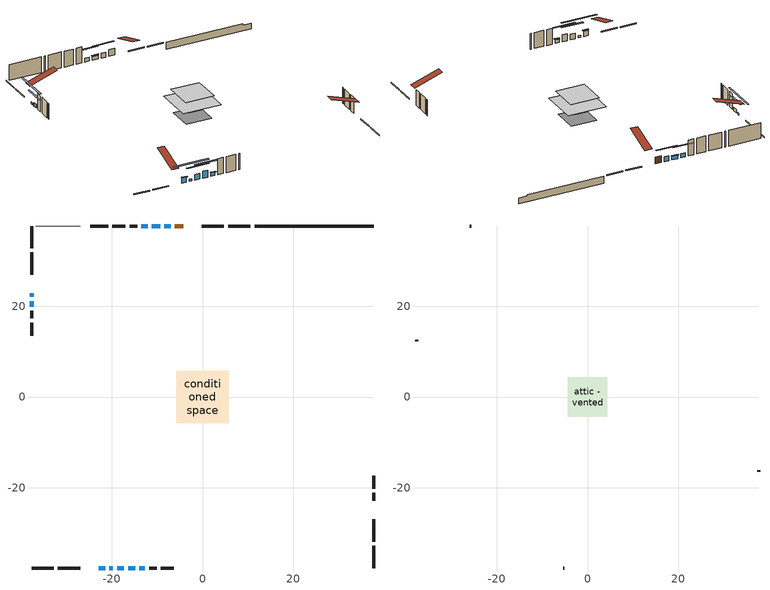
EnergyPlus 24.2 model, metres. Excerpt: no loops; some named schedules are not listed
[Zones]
conditioned space
 floor othersidecoefficients (Floor1 construction): -1.96,-1.96 -1.96,1.96 1.96,1.96 1.96,-1.96 z0.61
 floor adiabatic (AdiabaticFloorConstruction): -5.84,-5.84 -5.84,5.84 5.84,5.84 5.84,-5.84 z3.05
 floor foundation (Slab1 construction): -3.92,-3.92 -3.92,3.92 3.92,3.92 3.92,-3.92 z-1.52
 wall outside (RimJoist1 construction): 10.57,37.71 5.66,37.71 / -37.71,-37.71 -32.8,-37.71 / -37.71,37.71 -37.71,32.8 / 37.71,-37.71 37.71,-32.8 z0.61:0.91
 wall outside (RimJoist2 construction): 4.73,37.71 -0.18,37.71 / -31.87,-37.71 -26.95,-37.71 / -37.71,31.87 -37.71,26.95 / 37.71,-31.87 37.71,-26.95 z0.61:0.91
 wall outside (AdiabaticWallConstruction 1): -4.29,37.71 -6.11,37.71 z0.61:2.64
 wall outside (AdiabaticWallConstruction): -7.04,37.71 -8.41,37.71 z0.61:2.13; -22.85,-37.71 -21.46,-37.71 z0.61:2.26; -37.71,22.85 -37.71,22.08 / -20.53,-37.71 -19.77,-37.71 z0.61:1.22; -18.84,-37.71 -17.31,-37.71 z0.61:2.29; -16.39,-37.71 -14.86,-37.71 z0.61:2.74; -9.34,37.71 -11.17,37.71 / -37.71,21.16 -37.71,19.93 / -13.93,-37.71 -12.71,-37.71 z0.61:1.68; -12.1,37.71 -13.47,37.71 z0.61:1.83
 wall outside (Wall1 construction): -14.4,37.71 -16.1,37.71 / -11.78,-37.71 -10.09,-37.71 / -37.71,19.01 -37.71,17.31 / 37.71,-22.85 37.71,-21.15 z0.61:5.49
 wall outside (Wall2 construction): -17.02,37.71 -19.87,37.71 / -9.16,-37.71 -6.32,-37.71 / -37.71,16.38 -37.71,13.54 / 37.71,-20.22 37.71,-17.38 z0.61:5.49
 wall foundation (FoundationWall1 construction): 11.5,37.71,-1.52 11.5,37.71,0.61 35.09,37.71,0.61 35.09,37.71,0.26 37.71,37.71,0.26 37.71,37.71,-1.52
 wall othersidecoefficients (Wall3 construction): -20.8,37.71 -24.76,37.71 z0.61:5.49
 wall adiabatic (Wall5 construction): -26.94,37.71 -36.78,37.71 z0.61:5.49
 window (WindowConstruction): -7.04,37.71 -8.41,37.71 z0.61:2.13
 window (WindowConstruction 7): -22.85,-37.71 -21.46,-37.71 z0.61:2.26
 window (WindowConstruction 8): -37.71,22.85 -37.71,22.08 z0.61:1.22
 window (WindowConstruction 9): -20.53,-37.71 -19.77,-37.71 z0.61:1.22
 window (WindowConstruction 1): -18.84,-37.71 -17.32,-37.71 z0.61:2.29
 window (WindowConstruction 2): -16.39,-37.71 -14.86,-37.71 z0.61:2.74
 window (WindowConstruction 3): -9.34,37.71 -11.17,37.71 z0.61:1.68
 window (WindowConstruction 4): -37.71,21.16 -37.71,19.94 z0.61:1.68
 window (WindowConstruction 5): -12.1,37.71 -13.47,37.71 z0.61:1.83
 window (WindowConstruction 6): -13.93,-37.71 -12.71,-37.71 z0.61:1.68
 door (Door): -4.29,37.71 -6.11,37.71 z0.61:2.64
 ceiling adiabatic (AdiabaticFloorConstruction): 5.84,-5.84 5.84,5.84 -5.84,5.84 -5.84,-5.84 z3.05
attic - vented
 floor to conditioned space (Floor2 construction Reversed): -4.38,-4.38 -4.38,4.38 4.38,4.38 4.38,-4.38 z5.49
 wall outside (Wall4 construction): -25.69,37.71 -26.01,37.71 / -5.39,-37.71 -5.07,-37.71 / -37.71,12.61 -37.71,12.29 / 37.71,-16.45 37.71,-16.13 z0.61:5.49
 roof outside (Roof1 construction): -3.36,37.71,5.49 -3.36,29.17,8.33 -1.11,29.17,8.33 -1.11,37.71,5.49; -23.78,-37.71,5.49 -23.78,-29.17,8.33 -26.03,-29.17,8.33 -26.03,-37.71,5.49; -37.71,23.78,5.49 -29.17,23.78,8.33 -29.17,26.03,8.33 -37.71,26.03,5.49; 37.71,-23.78,5.49 29.17,-23.78,8.33 29.17,-26.03,8.33 37.71,-26.03,5.49
shading: -11.05,37.71 -4.4,37.71 -4.4,38.12 -11.05,38.12 z4.77; -21.26,-37.71 -23.05,-37.71 -23.05,-38.12 -21.26,-38.12 z2.46; -37.71,17 -37.71,27.93 -38.12,27.93 -38.12,17 z6.3; -14.69,-37.71 -25.61,-37.71 -25.61,-38.12 -14.69,-38.12 z6.3; -14.68,-37.71 -21.48,-37.71 -21.48,-38.12 -14.68,-38.12 z4.93; -12.22,-37.71 -19.03,-37.71 -19.03,-38.12 -12.22,-38.12 z5.38; -11.37,37.71 -9.14,37.71 -9.14,38.12 -11.37,38.12 z1.88; -37.71,17.3 -37.71,23.79 -38.12,23.79 -38.12,17.3 z4.32; -16.11,37.71 -9.46,37.71 -9.46,38.12 -16.11,38.12 z4.47; -12.51,-37.71 -14.13,-37.71 -14.13,-38.12 -12.51,-38.12 z1.88
[Building]
Building 1: Terrain=Suburbs
[Site:Location]
Toronto Intl AP_ON: Latitude {deg}=43.68; Longitude {deg}=-79.63; Time Zone {hr}=-5; Elevation {m}=173; Keep Site Location Information=Yes
[Site:GroundTemperature:Shallow]
4.59119, 2.66285, 2.50842, 3.42352, 7.09712, 10.7536, 13.9236, 15.9317, 16.1023, 14.4691, 11.3799, 7.83558
[Site:WaterMainsTemperature]
Calculation Method=Schedule; Temperature Schedule=mains temperature schedule
[Material] Roughness=Rough; Thermal Absorptance=0.9
Name | Thickness {m} | Conductivity {W/m-K} | Density {kg/m3} | Specific Heat {J/kg-K} | Solar Absorptance | Visible Absorptance
asphalt or fiberglass shingles | 0.00635 | 0.162714 | 1121.4 | 1465.45 | 0.4 | 0.4
ceiling loosefill ins | 0.0846667 | 0.0480833 | 16.02 | 1046.75 | 0.7 | 0.7
ceiling stud and cavity | 0.1397 | 0.101195 | 65.682 | 1177.47 | 0.7 | 0.7
concrete 4.0 in. | 0.1016 | 1.803125 | 2242.8 | 837.4 | 0.7 | 0.7
concrete 8.0 in. | 0.2032 | 1.803125 | 2242.8 | 837.4 | 0.7 | 0.7
door material | 0.04445 | 0.327969 | 512.64 | 1214.23 | 0.7 | 0.7
exterior vertical ins | 0.0125472 | 0.029427 | 32.04 | 1214.23 | 0.7 | 0.7
floor covering | 0.0127 | 0.0433444 | 54.468 | 1339.84 | 0.6 | 0.6
floor rigid ins | 0.103632 | 0.029427 | 32.04 | 1214.23 | 0.7 | 0.7
floor rigid ins 1; wall rigid ins | 0.512978 | 0.029427 | 32.04 | 1214.23 | 0.7 | 0.7
floor stud and cavity | 0.1397 | 0.251948 | 92.3553 | 1139.71 | 0.7 | 0.7
floor stud and cavity 1 | 0.1397 | 1.75129 | 37.0049 | 1207.88 | 0.7 | 0.7
furniture material conditioned space 1 | 0.1524 | 0.115458 | 640.8 | 1214.23 | 0.6 | 0.6
gypsum board | 0.0127 | 0.160291 | 801 | 837.4 | 0.6 | 0.6
gypsum board 1 | 0.0127 | 0.160291 | 801 | 837.4 | 0.7 | 0.7
osb sheathing 0.5 in. | 0.0127 | 0.115458 | 512.64 | 1214.23 | 0.7 | 0.7
osb sheathing 0.5 in. 1 | 0.0127 | 0.115458 | 512.64 | 1214.23 | 0.4 | 0.4
osb sheathing 0.75 in. | 0.01905 | 0.115458 | 512.64 | 1214.23 | 0.7 | 0.7
osb sheathing 2.0 in. | 0.0508 | 0.115458 | 512.64 | 1214.23 | 0.7 | 0.7
rim joist rigid ins | 0.051816 | 0.029427 | 32.04 | 1214.23 | 0.7 | 0.7
rim joist stud and cavity | 0.0508 | 0.034693 | 125.044 | 1163.47 | 0.6 | 0.6
rim joist stud and cavity 1 | 0.0508 | 0.278529 | 125.044 | 1163.47 | 0.6 | 0.6
wall stud and cavity | 0.1397 | 0.0844025 | 139.0536 | 1170.24 | 0.7 | 0.7
wall stud and cavity 1 | 0.1397 | 0.0829899 | 139.0536 | 1170.24 | 0.7 | 0.7
wall stud and cavity 2 | 0.1397 | 0.0746681 | 139.0536 | 1170.24 | 0.7 | 0.7
wall stud and cavity 3 | 0.0889 | 6.1454 | 50.32683 | 1063.81 | 0.6 | 0.6
wall stud and cavity 4 | 0.1397 | 0.0756651 | 139.0536 | 1170.24 | 0.7 | 0.7
wall stud and cavity 5 | 0.0889 | 0.380278 | 52.3479 | 1209.89 | 0.7 | 0.7
wall stud and cavity 6 | 0.0889 | 0.391764 | 83.0341 | 1211.67 | 0.7 | 0.7
wood siding | 0.0254 | 0.102417 | 544.68 | 1172.36 | 0.4 | 0.4
wood siding 1 | 0.00254 | 0.102417 | 544.68 | 1172.36 | 0.4 | 0.4
wood siding 2; wood siding 3; wood siding 4 | 0.0254 | 0.102417 | 544.68 | 1172.36 | 0.7 | 0.7
[WindowMaterial:SimpleGlazingSystem]
Name | U-Factor {W/m2-K} | Solar Heat Gain Coefficient
WindowMaterial | 3.04852 | 0.63
WindowMaterial 1 | 3.04227 | 0.69
WindowMaterial 2 | 4.42827 | 0.68
WindowMaterial 3 | 3.08997 | 0.52
WindowMaterial 4 | 3.09792 | 0.55
WindowMaterial 5 | 3.05533 | 0.61
WindowMaterial 6 | 3.07577 | 0.6
WindowMaterial 7 | 3.13085 | 0.44
[Construction]
AdiabaticFloorConstruction: floor stud and cavity 1, floor rigid ins 1, osb sheathing 0.75 in., floor covering
AdiabaticWallConstruction: wood siding 3, wall rigid ins, wall stud and cavity 5, gypsum board
AdiabaticWallConstruction 1: wood siding 4, wall rigid ins, wall stud and cavity 5, gypsum board
Door: door material
Floor1 construction: floor stud and cavity, floor rigid ins, osb sheathing 0.75 in., floor covering
Floor2 construction Reversed: gypsum board, ceiling stud and cavity, ceiling loosefill ins
FoundationWall1 construction: concrete 8.0 in., gypsum board 1
furniture construction conditioned space 1: furniture material conditioned space 1
PartitionWallConstruction: gypsum board, wall stud and cavity 6, gypsum board
RimJoist1 construction: wood siding 2, rim joist rigid ins, osb sheathing 2.0 in., rim joist stud and cavity
RimJoist2 construction: wood siding 2, rim joist rigid ins, osb sheathing 2.0 in., rim joist stud and cavity 1
Roof1 construction: asphalt or fiberglass shingles
Slab1 construction: concrete 4.0 in.
Wall1 construction: wood siding, osb sheathing 0.5 in., wall stud and cavity, gypsum board
Wall2 construction: wood siding, osb sheathing 0.5 in., wall stud and cavity 1, gypsum board
Wall3 construction: osb sheathing 0.5 in. 1, wall stud and cavity 2, gypsum board
Wall4 construction: wood siding 1, wall stud and cavity 3
Wall5 construction: osb sheathing 0.5 in. 1, wall stud and cavity 4, gypsum board
WindowConstruction: WindowMaterial
WindowConstruction 1: WindowMaterial 1
WindowConstruction 2: WindowMaterial 2
WindowConstruction 3: WindowMaterial 3
WindowConstruction 4; WindowConstruction 6: WindowMaterial 4
WindowConstruction 5: WindowMaterial 5
WindowConstruction 7: WindowMaterial 6
WindowConstruction 8; WindowConstruction 9: WindowMaterial 7
[Zone] Multiplier=1; Part of Total Floor Area=Yes
Name | Volume {m3}
attic - vented | 35.4932
conditioned space | 505.6
[Space]
Name | Zone | Volume {m3}
attic - vented 1 | attic - vented | 35.4932
conditioned space 1 | conditioned space | 505.6
[ZoneInfiltration:EffectiveLeakageArea]
infil attic - vented 1: Zone or Space=attic - vented 1; Schedule=Always On Discrete; Effective Air Leakage Area {cm2}=3179.17; Stack Coefficient=0.000537016; Wind Coefficient=1.56572e-05
[ZoneMixing]
whole house fan mix: Zone or Space=attic - vented; Schedule=Always On Continuous; Design Flow Rate Calculation Method=Flow/Zone; Design Flow Rate {m3/s}=0; Source Zone or Space=conditioned space
[SurfaceProperty:OtherSideCoefficients]
other non-freezing space: Combined Convective/Radiative Film Coefficient {W/m2-K}=8.35; Constant Temperature Coefficient=1; External Dry-Bulb Temperature Coefficient=0; Ground Temperature Coefficient=0; Wind Speed Coefficient=0; Zone Air Temperature Coefficient=0; Constant Temperature Schedule=other non-freezing space; Previous Other Side Temperature Coefficient=0
[SurfaceProperty:ExposedFoundationPerimeter]
Slab1: Exposed Perimeter Calculation Method=TotalExposedPerimeter; Total Exposed Perimeter {m}=26.21
[InternalMass] Zone or ZoneList=conditioned space; Space or SpaceList=conditioned space 1
Name | Construction | Surface Area {m2}
furniture mass conditioned space 1 | furniture construction conditioned space 1 | 85.3318
partition wall mass | PartitionWallConstruction | 213.33
[Lights]
interior lighting: Zone or ZoneList or Space or SpaceList=conditioned space 1; Schedule=interior lighting schedule; Design Level Calculation Method=LightingLevel; Lighting Level {W}=343.2; Return Air Fraction=0; Fraction Radiant=0.6; Fraction Visible=0.2; Fraction Replaceable=1
[People]
occupants: Zone or ZoneList or Space or SpaceList=conditioned space 1; Number of People Schedule=occupants schedule; Number of People Calculation Method=People; Number of People=3; Fraction Radiant=0.314171; Sensible Heat Fraction=0.56303; Activity Level Schedule=occupants activity schedule; Carbon Dioxide Generation Rate {m3/s-W}=0; Enable ASHRAE 55 Comfort Warnings=No; Mean Radiant Temperature Calculation Type=EnclosureAveraged
[ElectricEquipment] Zone or ZoneList or Space or SpaceList=conditioned space 1; Design Level Calculation Method=EquipmentLevel
Name | Schedule | Design Level {W} | Fraction Latent | Fraction Radiant | Fraction Lost
clothes dryer | clothes dryer schedule | 140.772 | 0.015 | 0.081 | 0.85
clothes washer | clothes washer schedule | 32.1985 | 0.03 | 0.162 | 0.7
cooking range | cooking range schedule | 208.969 | 0.08 | 0.432 | 0.2
dishwasher | dishwasher schedule | 66.8632 | 0.3 | 0.18 | 0.4
fridge | fridge schedule | 72.9452 | 0 | 0.6 | 0
mech vent bath fan 0 | mech vent bath fan 0 schedule | 50.2 | 0 | 0 | 1
mech vent bath fan 1 | mech vent bath fan 1 schedule | 50.2 | 0 | 0 | 1
mech vent house fan | mech vent house fan schedule | 0 | 0 | 0 | 1
mech vent house fan cfis | mech vent house fan cfis schedule | 0 | 0 | 0 | 0
mech vent range fan 0 | mech vent range fan 0 schedule | 57 | 0 | 0 | 1
misc plug loads | misc plug loads schedule | 494.7 | 0.045 | 0.513 | 0.1
whole house fan | Always On Discrete | 0 | 0 | 0 | 1
[OtherEquipment] Zone or ZoneList or Space or SpaceList=conditioned space 1; Design Level Calculation Method=EquipmentLevel
Name | Fuel Type | Schedule | Design Level {W} | Fraction Latent | Fraction Radiant | Fraction Lost
clothes dryer 1 | Electricity | clothes dryer schedule | 0 | 0.015 | 0.081 | 0.85
cooking range 1 | Electricity | cooking range schedule | 0 | 0.08 | 0.432 | 0.2
general water use latent | None | general water use schedule | 59.3978 | 1 | 0 | 0
general water use sensible | None | general water use schedule | -58.539 | 0 | 0.6 | 0
mech vent house fan latent load | None | Always On Discrete | 0 | 1 | 0 | 0
mech vent house fan sensible load | None | Always On Discrete | 0 | 0 | 0 | 0
water heater energy adjustment1 | NaturalGas | Always On Discrete | 0.01 | 0 | 0 | 1
[ZoneInfiltration:DesignFlowRate] Zone or ZoneList or Space or SpaceList=conditioned space 1; Schedule=Always On Discrete; Design Flow Rate Calculation Method=Flow/Zone; Design Flow Rate {m3/s}=0
infil flow; natural vent flow; whole house fan flow
[AvailabilityManager:Scheduled]
central ac and furnace airloop Availability Manager: Schedule=Always On Discrete
[Foundation:Kiva]
Foundation Kiva 1: Initial Indoor Air Temperature {C}=18; Wall Height Above Grade {m}=0.609996; Wall Depth Below Slab {m}=0.2032; Custom Block Material Name 1=exterior vertical ins; Custom Block Depth 1 {m}=2.13; Custom Block X Position 1 {m}=0.2159; Custom Block Z Position 1 {m}=0
[Foundation:Kiva:Settings]
Soil Conductivity {W/m-K}=0.849921; Soil Density {kg/m3}=1842.3; Soil Specific Heat {J/kg-K}=418.7; Ground Solar Absorptivity=0.9; Ground Thermal Absorptivity=0.9; Ground Surface Roughness {m}=0.03; Far-Field Width {m}=40; Deep-Ground Boundary Condition=ZeroFlux; Deep-Ground Depth {m}=40; Minimum Cell Dimension {m}=0.2; Maximum Cell Growth Coefficient=3; Simulation Timestep=Timestep
[Exterior:Lights]
exterior lighting: Schedule=exterior lighting schedule; Design Level {W}=75.6
[EnergyManagementSystem:GlobalVariable]
central_ac_and_furnace_airloop_Fan_RTF
infil_program_Qfan
infil_program_Qinf
natural_vent_program_Qnv
natural_vent_program_Qwhf
[EnergyManagementSystem:Sensor]
Name | Output:Variable or Output:Meter Index Key | Output:Variable or Output:Meter
airflow_gain | infil flow | Infiltration Sensible Heat Gain Energy
airflow_gain_1 | natural vent flow | Infiltration Sensible Heat Gain Energy
airflow_gain_2 | whole house fan flow | Infiltration Sensible Heat Gain Energy
airflow_loss | infil flow | Infiltration Sensible Heat Loss Energy
airflow_loss_1 | natural vent flow | Infiltration Sensible Heat Loss Energy
airflow_loss_2 | whole house fan flow | Infiltration Sensible Heat Loss Energy
clg_load_cond |  | Cooling:EnergyTransfer:Zone:CONDITIONED SPACE
clg_sp_s; clg_sp_s_1 | cooling setpoint | Schedule Value
clothes_dryer_exhaust_0_sch_s | clothes dryer exhaust 0 schedule | Schedule Value
cool_season | cooling season schedule | Schedule Value
htg_load_cond |  | Heating:EnergyTransfer:Zone:CONDITIONED SPACE
htg_sp_s; htg_sp_s_1 | heating setpoint | Schedule Value
ig_ee_conv | clothes dryer | Electric Equipment Convective Heating Energy
ig_ee_conv_2 | cooking range | Electric Equipment Convective Heating Energy
ig_ee_conv_4 | fridge | Electric Equipment Convective Heating Energy
ig_ee_conv_5 | misc plug loads | Electric Equipment Convective Heating Energy
ig_ee_conv_6 | whole house fan | Electric Equipment Convective Heating Energy
ig_ee_rad | clothes dryer | Electric Equipment Radiant Heating Energy
ig_ee_rad_2 | cooking range | Electric Equipment Radiant Heating Energy
ig_ee_rad_4 | fridge | Electric Equipment Radiant Heating Energy
ig_ee_rad_5 | misc plug loads | Electric Equipment Radiant Heating Energy
ig_ee_rad_6 | whole house fan | Electric Equipment Radiant Heating Energy
ig_lgt_conv | interior lighting | Lights Convective Heating Energy
ig_lgt_rad | interior lighting | Lights Radiant Heating Energy
ig_lgt_vis | interior lighting | Lights Visible Radiation Heating Energy
ig_oe_conv | clothes dryer 1 | Other Equipment Convective Heating Energy
ig_oe_conv_1 | cooking range 1 | Other Equipment Convective Heating Energy
ig_oe_conv_2 | general water use latent | Other Equipment Convective Heating Energy
ig_oe_conv_3 | general water use sensible | Other Equipment Convective Heating Energy
ig_oe_conv_4 | water heater energy adjustment1 | Other Equipment Convective Heating Energy
ig_oe_rad | clothes dryer 1 | Other Equipment Radiant Heating Energy
ig_oe_rad_1 | cooking range 1 | Other Equipment Radiant Heating Energy
ig_oe_rad_2 | general water use latent | Other Equipment Radiant Heating Energy
ig_oe_rad_3 | general water use sensible | Other Equipment Radiant Heating Energy
ig_oe_rad_4 | water heater energy adjustment1 | Other Equipment Radiant Heating Energy
ig_ppl_conv | occupants | People Convective Heating Energy
ig_ppl_rad | occupants | People Radiant Heating Energy
im_conv | furniture mass conditioned space 1 | Surface Inside Face Convection Heat Gain Energy
im_conv_1 | partition wall mass | Surface Inside Face Convection Heat Gain Energy
im_ig | furniture mass conditioned space 1 | Surface Inside Face Internal Gains Radiation Heat Gain Energy
im_ig_1 | partition wall mass | Surface Inside Face Internal Gains Radiation Heat Gain Energy
im_lgt | furniture mass conditioned space 1 | Surface Inside Face Lights Radiation Heat Gain Energy
im_lgt_1 | partition wall mass | Surface Inside Face Lights Radiation Heat Gain Energy
im_sol | furniture mass conditioned space 1 | Surface Inside Face Solar Radiation Heat Gain Energy
im_sol_1 | partition wall mass | Surface Inside Face Solar Radiation Heat Gain Energy
im_surf | furniture mass conditioned space 1 | Surface Inside Face Net Surface Thermal Radiation Heat Gain Energy
im_surf_1 | partition wall mass | Surface Inside Face Net Surface Thermal Radiation Heat Gain Energy
mech_vent_bath_fan_0_sch_s | mech vent bath fan 0 schedule | Schedule Value
mech_vent_bath_fan_1_sch_s | mech vent bath fan 1 schedule | Schedule Value
mech_vent_range_fan_0_sch_s | mech vent range fan 0 schedule | Schedule Value
mv_conv | mech vent bath fan 0 | Electric Equipment Convective Heating Energy
mv_conv_1 | mech vent bath fan 1 | Electric Equipment Convective Heating Energy
mv_conv_2 | mech vent house fan | Electric Equipment Convective Heating Energy
mv_conv_3 | mech vent house fan cfis | Electric Equipment Convective Heating Energy
mv_conv_4 | mech vent range fan 0 | Electric Equipment Convective Heating Energy
mv_conv_5 | mech vent house fan latent load | Other Equipment Convective Heating Energy
mv_conv_6 | mech vent house fan sensible load | Other Equipment Convective Heating Energy
mv_rad | mech vent bath fan 0 | Electric Equipment Radiant Heating Energy
mv_rad_1 | mech vent bath fan 1 | Electric Equipment Radiant Heating Energy
mv_rad_2 | mech vent house fan | Electric Equipment Radiant Heating Energy
mv_rad_3 | mech vent house fan cfis | Electric Equipment Radiant Heating Energy
mv_rad_4 | mech vent range fan 0 | Electric Equipment Radiant Heating Energy
mv_rad_5 | mech vent house fan latent load | Other Equipment Radiant Heating Energy
mv_rad_6 | mech vent house fan sensible load | Other Equipment Radiant Heating Energy
natural_vent_s | natural vent schedule | Schedule Value
oa_temp |  | Site Outdoor Air Drybulb Temperature
out_pb_s |  | Site Outdoor Air Barometric Pressure
out_wt_s |  | Site Outdoor Air Humidity Ratio
site_vw_s |  | Site Wind Speed
ss_back_out | Window1 | Surface Window Shortwave from Zone Back Out Window Heat Transfer Rate
ss_back_out_1 | Window10 | Surface Window Shortwave from Zone Back Out Window Heat Transfer Rate
ss_back_out_2 | Window11 | Surface Window Shortwave from Zone Back Out Window Heat Transfer Rate
ss_back_out_3 | Window12 | Surface Window Shortwave from Zone Back Out Window Heat Transfer Rate
ss_back_out_4 | Window2 | Surface Window Shortwave from Zone Back Out Window Heat Transfer Rate
ss_back_out_5 | Window3 | Surface Window Shortwave from Zone Back Out Window Heat Transfer Rate
ss_back_out_6 | Window4 | Surface Window Shortwave from Zone Back Out Window Heat Transfer Rate
ss_back_out_7 | Window7 | Surface Window Shortwave from Zone Back Out Window Heat Transfer Rate
ss_back_out_8 | Window8 | Surface Window Shortwave from Zone Back Out Window Heat Transfer Rate
ss_back_out_9 | Window9 | Surface Window Shortwave from Zone Back Out Window Heat Transfer Rate
ss_conv | Door1 | Surface Inside Face Convection Heat Gain Energy
ss_conv_1 | Window1 | Surface Inside Face Convection Heat Gain Energy
ss_conv_10 | Window9 | Surface Inside Face Convection Heat Gain Energy
ss_conv_2 | Window10 | Surface Inside Face Convection Heat Gain Energy
ss_conv_3 | Window11 | Surface Inside Face Convection Heat Gain Energy
ss_conv_4 | Window12 | Surface Inside Face Convection Heat Gain Energy
ss_conv_5 | Window2 | Surface Inside Face Convection Heat Gain Energy
ss_conv_6 | Window3 | Surface Inside Face Convection Heat Gain Energy
ss_conv_7 | Window4 | Surface Inside Face Convection Heat Gain Energy
ss_conv_8 | Window7 | Surface Inside Face Convection Heat Gain Energy
ss_conv_9 | Window8 | Surface Inside Face Convection Heat Gain Energy
ss_ig | Door1 | Surface Inside Face Internal Gains Radiation Heat Gain Energy
ss_ig_1 | Window1 | Surface Inside Face Internal Gains Radiation Heat Gain Energy
ss_ig_10 | Window9 | Surface Inside Face Internal Gains Radiation Heat Gain Energy
ss_ig_2 | Window10 | Surface Inside Face Internal Gains Radiation Heat Gain Energy
ss_ig_3 | Window11 | Surface Inside Face Internal Gains Radiation Heat Gain Energy
ss_ig_4 | Window12 | Surface Inside Face Internal Gains Radiation Heat Gain Energy
ss_ig_5 | Window2 | Surface Inside Face Internal Gains Radiation Heat Gain Energy
ss_ig_6 | Window3 | Surface Inside Face Internal Gains Radiation Heat Gain Energy
ss_ig_7 | Window4 | Surface Inside Face Internal Gains Radiation Heat Gain Energy
ss_ig_8 | Window7 | Surface Inside Face Internal Gains Radiation Heat Gain Energy
ss_ig_9 | Window8 | Surface Inside Face Internal Gains Radiation Heat Gain Energy
ss_lgt | Door1 | Surface Inside Face Lights Radiation Heat Gain Energy
ss_sol | Door1 | Surface Inside Face Solar Radiation Heat Gain Energy
ss_surf | Door1 | Surface Inside Face Net Surface Thermal Radiation Heat Gain Energy
ss_surf_1 | Window1 | Surface Inside Face Net Surface Thermal Radiation Heat Gain Energy
ss_surf_10 | Window9 | Surface Inside Face Net Surface Thermal Radiation Heat Gain Energy
ss_surf_2 | Window10 | Surface Inside Face Net Surface Thermal Radiation Heat Gain Energy
ss_surf_3 | Window11 | Surface Inside Face Net Surface Thermal Radiation Heat Gain Energy
ss_surf_4 | Window12 | Surface Inside Face Net Surface Thermal Radiation Heat Gain Energy
ss_surf_5 | Window2 | Surface Inside Face Net Surface Thermal Radiation Heat Gain Energy
ss_surf_6 | Window3 | Surface Inside Face Net Surface Thermal Radiation Heat Gain Energy
ss_surf_7 | Window4 | Surface Inside Face Net Surface Thermal Radiation Heat Gain Energy
ss_surf_8 | Window7 | Surface Inside Face Net Surface Thermal Radiation Heat Gain Energy
ss_surf_9 | Window8 | Surface Inside Face Net Surface Thermal Radiation Heat Gain Energy
ss_trans_in | Window1 | Surface Window Transmitted Solar Radiation Rate
ss_trans_in_1 | Window10 | Surface Window Transmitted Solar Radiation Rate
ss_trans_in_2 | Window11 | Surface Window Transmitted Solar Radiation Rate
ss_trans_in_3 | Window12 | Surface Window Transmitted Solar Radiation Rate
ss_trans_in_4 | Window2 | Surface Window Transmitted Solar Radiation Rate
ss_trans_in_5 | Window3 | Surface Window Transmitted Solar Radiation Rate
ss_trans_in_6 | Window4 | Surface Window Transmitted Solar Radiation Rate
ss_trans_in_7 | Window7 | Surface Window Transmitted Solar Radiation Rate
ss_trans_in_8 | Window8 | Surface Window Transmitted Solar Radiation Rate
ss_trans_in_9 | Window9 | Surface Window Transmitted Solar Radiation Rate
ss_trans_out | Window1 | Surface Inside Face Initial Transmitted Diffuse Transmitted Out Window Solar Radiation Rate
ss_trans_out_1 | Window10 | Surface Inside Face Initial Transmitted Diffuse Transmitted Out Window Solar Radiation Rate
ss_trans_out_2 | Window11 | Surface Inside Face Initial Transmitted Diffuse Transmitted Out Window Solar Radiation Rate
ss_trans_out_3 | Window12 | Surface Inside Face Initial Transmitted Diffuse Transmitted Out Window Solar Radiation Rate
ss_trans_out_4 | Window2 | Surface Inside Face Initial Transmitted Diffuse Transmitted Out Window Solar Radiation Rate
ss_trans_out_5 | Window3 | Surface Inside Face Initial Transmitted Diffuse Transmitted Out Window Solar Radiation Rate
ss_trans_out_6 | Window4 | Surface Inside Face Initial Transmitted Diffuse Transmitted Out Window Solar Radiation Rate
ss_trans_out_7 | Window7 | Surface Inside Face Initial Transmitted Diffuse Transmitted Out Window Solar Radiation Rate
